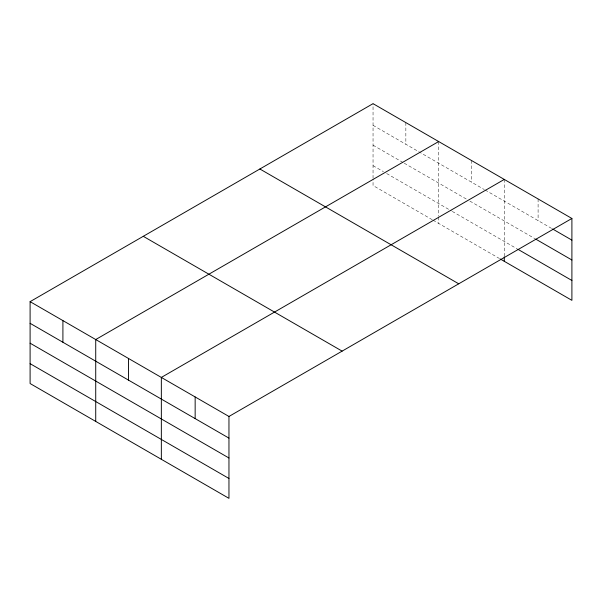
<?xml version="1.0" encoding="UTF-8"?>
<svg xmlns="http://www.w3.org/2000/svg" width="602" height="602" viewBox="0 0 602 602"><rect width="100%" height="100%" fill="white"/><g stroke="black" fill="none" stroke-linecap="round" stroke-linejoin="round"><path stroke-width="0.45" stroke-dasharray="3.01 2.26" d="M373.044 178.312L373.044 103.657M373.044 125.321L484.279 189.54M485.084 190.006L551.778 228.512M373.044 145.187L403.453 162.751M404.258 163.21L466.678 199.247M469.876 201.098L534.877 238.625M373.044 165.663L383.451 171.675M386.65 173.519L451.47 210.948M452.275 211.407L517.171 248.874M432.266 219.73L373.044 185.536L373.044 179.215M433.064 220.189L499.487 258.536M538.098 198.946L538.098 220.61M504.288 179.426L504.288 255.895M471.479 160.486L471.479 182.15M438.67 141.545L438.67 216.201M438.67 217.104L438.67 223.425M405.853 122.597L405.853 144.262"/><path stroke-width="0.9" d="M571.9 218.466L373.044 103.657L30.1 301.655L30.1 383.534L228.956 498.343L228.956 416.464L571.9 218.466L571.9 300.345L500.285 259.003M438.67 141.545L95.726 339.543L95.726 421.423M504.288 179.426L161.344 377.424L161.344 459.311M552.583 228.971L571.9 240.123M535.682 239.084L571.9 259.996M517.976 249.341L571.9 280.472M259.876 168.996L458.732 283.805M143.268 236.315L342.124 351.124M30.1 301.655L228.956 416.464M30.1 323.312L228.956 438.121M30.1 343.185L228.956 457.994M30.1 363.661L228.956 478.47M504.288 256.798L504.288 261.313M195.153 396.944L195.153 418.608M128.535 358.483L128.535 380.148M62.909 320.595L62.909 342.26"/></g></svg>
